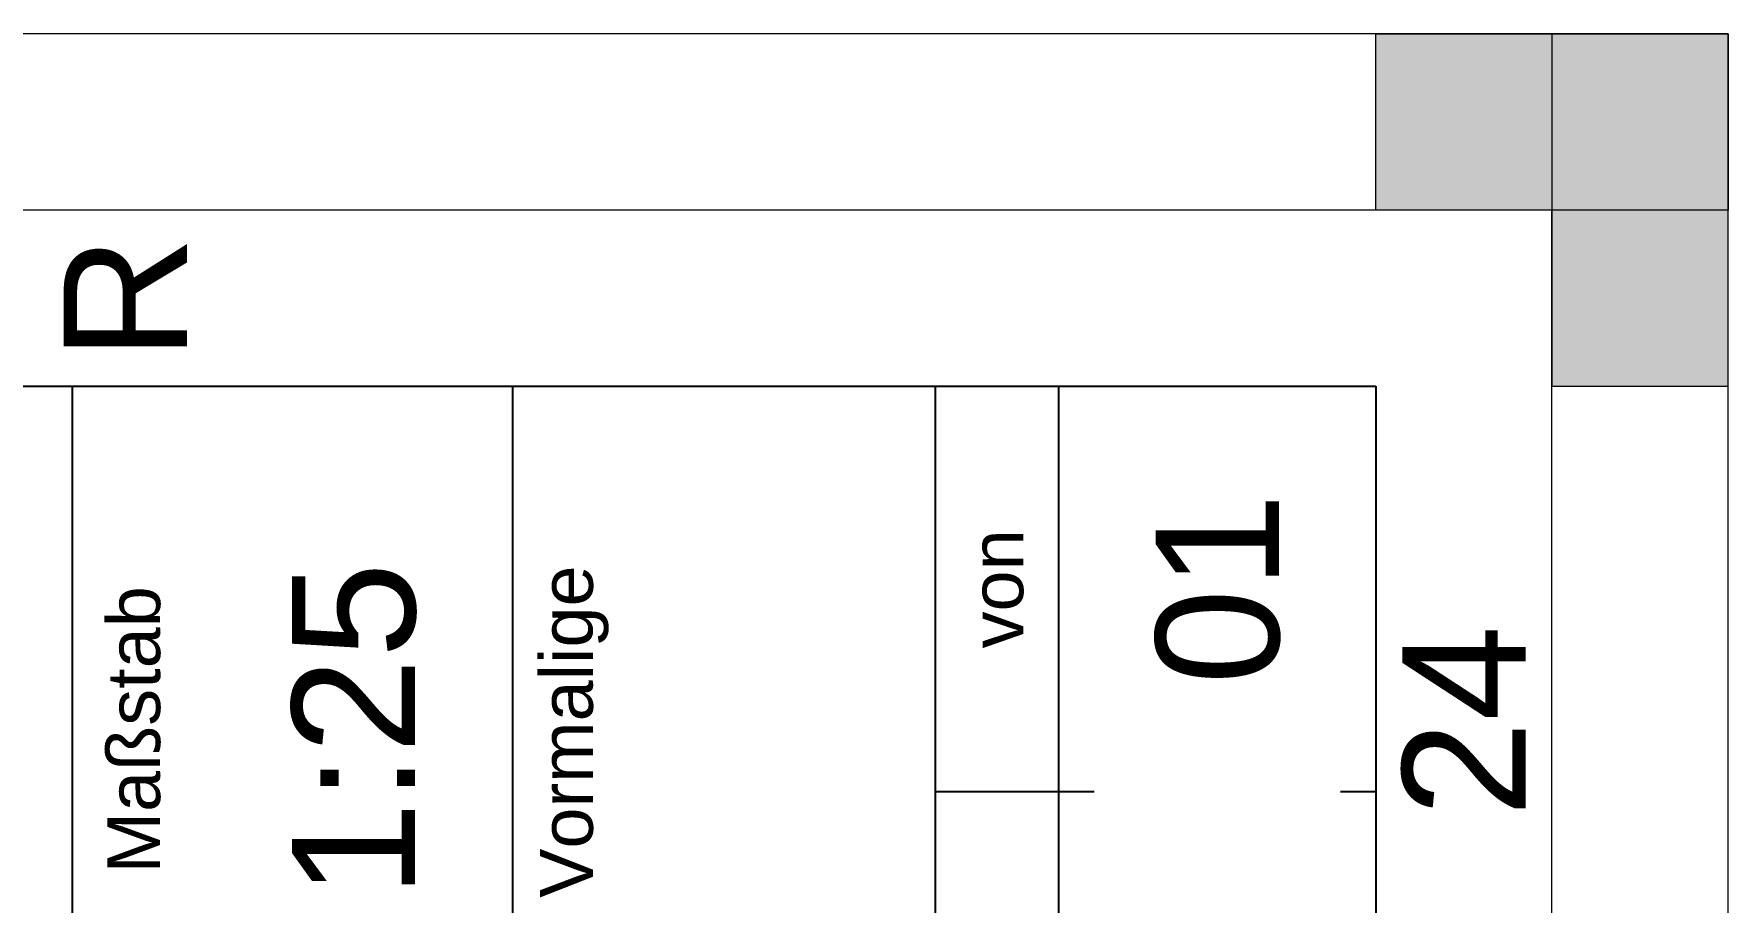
# Paper-space layout 'A0 - Portrait' of a CAD drawing. Header units: millimetres. Extents: x 0 to 841, y 0 to 1189.
# Drawn here: x 792.9 to 841, y 1164.36 to 1189 of the extents above; entities that cross this region are included whole.
import ezdxf
from ezdxf.enums import TextEntityAlignment as Align

# ---------------------------------------------------------------- set-up
doc = ezdxf.new("R2010")
doc.units = ezdxf.units.MM
for name, color, linetype, lineweight in [('CDL_FRAME', 7, 'Continuous', 18), ('CDL_FRAME_GREEN', 3, 'Continuous', 18), ('CDL_FRAME_RED', 1, 'Continuous', 18)]:
    doc.layers.add(name, color=color, linetype=linetype, lineweight=lineweight)
for name, color, linetype in [('CDL_LANGUAGE_DE', 3, 'Continuous'), ('CDL_TITLE_BLOCK', 7, 'Continuous'), ('CDL_TITLE_BLOCK_CYAN', 4, 'Continuous'), ('CDL_TITLE_BLOCK_GREEN', 3, 'Continuous'), ('CDL_TITLE_BLOCK_RED', 1, 'Continuous')]:
    doc.layers.add(name, color=color, linetype=linetype)
doc.styles.add('RHI-CD2012', font='arial.ttf', dxfattribs={"height": 3})
doc.styles.add('RHI_BORDER', font='arial.ttf')
doc.styles.add('RHI_HEADER2017-H1_5', font='arial.ttf', dxfattribs={"height": 1.5})
doc.styles.add('RHI_HEADER2017-H2', font='arial.ttf', dxfattribs={"height": 2})
doc.styles.add('RHI_HEADER2017-H3', font='arial.ttf', dxfattribs={"height": 3})
doc.styles.add('RHI_HEADER2017-H4', font='arial.ttf', dxfattribs={"height": 4})

# ---------------------------------------------------------------- blocks, each defined once
blk = doc.blocks.new('PORTRAIT_DINA0_FRAME_REV03_ISO5457')
at = {"layer": 'CDL_FRAME_GREEN'}
h = blk.add_hatch(color=256, dxfattribs=at)
h.dxf.hatch_style = 1
h.paths.add_polyline_path([(836, 1184), (836, 1189), (831, 1189), (831, 1184)])
h = blk.add_hatch(color=256, dxfattribs=at)
h.dxf.hatch_style = 1
h.paths.add_polyline_path([(841, 1184), (841, 1189), (836, 1189), (836, 1184)])
h = blk.add_hatch(color=256, dxfattribs=at)
h.dxf.hatch_style = 1
h.paths.add_polyline_path([(841, 1184), (841, 1179), (836, 1179), (836, 1184)])
at = {"layer": 'CDL_FRAME', "linetype": 'Continuous'}
for p, q in [((831, 1179), (10, 1179)), ((831, 20), (831, 1179))]:
    blk.add_line(p, q, dxfattribs=at)
at = {"layer": 'CDL_FRAME_GREEN', "linetype": 'Continuous'}
for p, q in [((841, 1189), (0, 1189)), ((841, 0), (841, 1189))]:
    blk.add_line(p, q, dxfattribs=at)
at = {"layer": 'CDL_FRAME_GREEN'}
for points in [[(831, 1184), (831, 1189), (841, 1189), (841, 1184)], [(836, 1189), (836, 1179), (841, 1179), (841, 1189)]]:
    blk.add_lwpolyline(points, close=True, dxfattribs=at)
at = {"layer": 'CDL_FRAME_RED', "linetype": 'Continuous'}
for p, q in [((836, 1184), (5, 1184)), ((836, 15), (836, 1184))]:
    blk.add_line(p, q, dxfattribs=at)
at = {"layer": 'CDL_FRAME_GREEN', "linetype": 'Continuous', "style": 'RHI_BORDER'}
for s, p in [('R', (795.5, 1181.5)), ('24', (833.5, 1169.5))]:
    blk.add_text(s, height=3.5, rotation=90, dxfattribs=at).set_placement(p, align=Align.MIDDLE_CENTER)
blk = doc.blocks.new('PORTRAIT_DIN_TITLEBLOCK_REV06_ISO7200')
at = {"layer": 'CDL_TITLE_BLOCK'}
for p, q in [((-59.5, 0), (0, 0)), ((-37.002, -91), (-37.002, 0)), ((-24.502, -91), (-24.502, 0)), ((-12.5, -91), (-12.5, 0)), ((0, 0), (0, -180))]:
    blk.add_line(p, q, dxfattribs=at)
at = {"layer": 'CDL_TITLE_BLOCK_GREEN', "linetype": 'Continuous'}
for p, q in [((-9, -91), (-9, 0)), ((-12.5, -11.5), (-8, -11.5)), ((-1, -11.5), (0, -11.5))]:
    blk.add_line(p, q, dxfattribs=at)
at = {"layer": 'CDL_LANGUAGE_DE', "char_height": 1.5, "attachment_point": 5, "rotation": 90, "line_spacing_factor": 0.88, "style": 'RHI-CD2012'}
for s, insert in [('\\pxi-4.8,l4.8,t4.8;von', (-10.75, -5.75)), ('Maßstab', (-35.252, -9.75))]:
    blk.add_mtext(s, dxfattribs=dict(at, insert=insert))
at = {"layer": 'CDL_LANGUAGE_DE', "insert": (-22.752, -9.801), "char_height": 1.5, "width": 10.97034, "attachment_point": 5, "rotation": 90, "line_spacing_factor": 0.88, "style": 'RHI-CD2012'}
blk.add_mtext('Vormalige', dxfattribs=at)
at = {"layer": 'CDL_TITLE_BLOCK', "style": 'RHI_HEADER2017-H4'}
for tag, p in [('GEN-TITLE-SCA{5.42}', (-29.023, -9.75)), ('OF', (-4.5, -5.75)), ('PA.', (-4.5, -17.25)), ('REV', (-4.5, -43.25)), ('DWG_NO', (-4.5, -63)), ('SIZE', (-4.5, -84))]:
    blk.add_attdef(tag, text='', height=3.5, rotation=90, dxfattribs=at).set_placement(p, align=Align.MIDDLE_CENTER)
at = {"layer": 'CDL_TITLE_BLOCK'}
for tag, height, style, p in [('UNIT_DISCRIPTION_1_2ND_LANGUAGE', 2, 'RHI_HEADER2017-H2', (-8.408, -178.5)), ('UNIT_DISCRIPTION_2_2ND_LANGUAGE', 2, 'RHI_HEADER2017-H2', (-4.908, -178.5)), ('UNIT_DISCRIPTION_1_1ST_LANGUAGE', 2, 'RHI_HEADER2017-H2', (-20.908, -178.5)), ('UNIT_DISCRIPTION_2_1ST_LANGUAGE', 2, 'RHI_HEADER2017-H2', (-17.408, -178.5)), ('UNIT_2ND_LANGUAGE', 3, 'RHI_HEADER2017-H3', (-11.612, -178.5)), ('UNIT_1ST_LANGUAGE', 3, 'RHI_HEADER2017-H3', (-24.112, -178.5)), ('COUNTRY_CONSIGNEE', 2, 'RHI_HEADER2017-H2', (-43.908, -178.5)), ('CONSIGNEE-1', 3, 'RHI_HEADER2017-H3', (-51.612, -178.5)), ('CONSIGNEE-2', 3, 'RHI_HEADER2017-H3', (-47.112, -178.5)), ('COUNTRY_CLIENT', 2, 'RHI_HEADER2017-H2', (-32.408, -178.5)), ('CLIENT', 3, 'RHI_HEADER2017-H3', (-35.612, -178.5))]:
    blk.add_attdef(tag, text='', height=height, rotation=90, dxfattribs=dict(at, style=style)).set_placement(p, align=Align.BOTTOM_LEFT)
at = {"layer": 'CDL_TITLE_BLOCK_CYAN', "style": 'RHI_HEADER2017-H2'}
for tag, p in [('REV_4_MODIFICATION', (-109.815, -105.401)), ('REV_3_MODIFICATION', (-104.065, -105.401)), ('REV_2_MODIFICATION', (-98.565, -105.401)), ('REV_1_MODIFICATION', (-93.065, -105.401))]:
    blk.add_attdef(tag, text='', height=2, rotation=90, dxfattribs=at).set_placement(p, align=Align.MIDDLE_LEFT)
for tag, p in [('REV_4_CHECKED_BY', (-109.815, -113.901)), ('REV_3_CHECKED_BY', (-104.065, -113.901)), ('REV_2_CHECKED_BY', (-98.565, -113.901)), ('REV_1_CHECKED_BY', (-93.065, -113.901)), ('REV_4_CHECKING_DATE', (-109.815, -128.401)), ('REV_3_CHECKING_DATE', (-104.065, -128.401)), ('REV_2_CHECKING_DATE', (-98.565, -128.401)), ('REV_1_CHECKING_DATE', (-93.065, -128.401)), ('REV_4_DRAWN_BY', (-109.815, -142.901)), ('REV_3_DRAWN_BY', (-104.065, -142.901)), ('REV_2_DRAWN_BY', (-98.565, -142.901)), ('REV_1_DRAWN_BY', (-93.065, -142.901)), ('REV_4_DATE_DRAWN', (-109.815, -157.401)), ('REV_3_DATE_DRAWN', (-104.065, -157.401)), ('REV_2_DATE_DRAWN', (-98.565, -157.401)), ('REV_1_DATE_DRAWN', (-93.065, -157.401)), ('REV_4_STATE', (-109.815, -169.05)), ('REV_3_STATE', (-104.065, -169.05)), ('REV_2_STATE', (-98.565, -169.05)), ('REV_1_STATE', (-93.065, -169.05)), ('REV_4', (-109.815, -176.35)), ('REV_3', (-104.065, -176.35)), ('REV_2', (-98.565, -176.35)), ('REV_1', (-93.065, -176.35))]:
    blk.add_attdef(tag, text='', height=2, rotation=90, dxfattribs=at).set_placement(p, align=Align.MIDDLE_CENTER)
at = {"layer": 'CDL_TITLE_BLOCK_RED'}
for tag, height, style, p in [('FORMER', 1.5, 'RHI_HEADER2017-H1_5', (-15.954, -9.75)), ('CHECKED_BY', 2, 'RHI_HEADER2017-H2', (-26.752, -46)), ('DRAWN_BY', 2, 'RHI_HEADER2017-H2', (-31.252, -46)), ('CHECKING_DATE', 2, 'RHI_HEADER2017-H2', (-26.752, -62)), ('CREATION_DATE', 2, 'RHI_HEADER2017-H2', (-31.252, -62.206)), ('APPR_AS_CORR', 1.5, 'RHI_HEADER2017-H1_5', (-142.315, -88.4)), ('REV_RESUB', 1.5, 'RHI_HEADER2017-H1_5', (-137.815, -88.4)), ('APPROVED', 1.5, 'RHI_HEADER2017-H1_5', (-146.815, -88.4)), ('REJECTED', 1.5, 'RHI_HEADER2017-H1_5', (-133.315, -88.4))]:
    blk.add_attdef(tag, text='', height=height, rotation=90, dxfattribs=dict(at, style=style)).set_placement(p, align=Align.MIDDLE_CENTER)
at = {"layer": 'CDL_TITLE_BLOCK_RED', "style": 'RHI_HEADER2017-H3'}
for tag, p in [('APPROVAL_DATE', (-122.315, -157.5)), ('APPROVAL_COMPANY', (-152.815, -173.4)), ('APPROVAL_BY', (-128.315, -157.5))]:
    blk.add_attdef(tag, text='', height=3, rotation=90, dxfattribs=at).set_placement(p, align=Align.MIDDLE_LEFT)
blk = doc.blocks.new('PORTRAIT_DIN_TITLEBLOCK_REV07_ISO7200')
at = {"layer": 'CDL_TITLE_BLOCK'}
for p, q in [((-59.5, 0), (0, 0)), ((-37.002, -91), (-37.002, 0)), ((-24.502, -91), (-24.502, 0)), ((-12.5, -91), (-12.5, 0)), ((0, 0), (0, -180))]:
    blk.add_line(p, q, dxfattribs=at)
at = {"layer": 'CDL_TITLE_BLOCK_GREEN', "linetype": 'Continuous'}
for p, q in [((-9, -91), (-9, 0)), ((-12.5, -11.5), (-8, -11.5)), ((-1, -11.5), (0, -11.5))]:
    blk.add_line(p, q, dxfattribs=at)
at = {"layer": 'CDL_LANGUAGE_DE', "char_height": 1.5, "attachment_point": 5, "rotation": 90, "line_spacing_factor": 0.88, "style": 'RHI-CD2012'}
for s, insert in [('\\pxi-4.8,l4.8,t4.8;von', (-10.75, -5.75)), ('Maßstab', (-35.252, -9.75))]:
    blk.add_mtext(s, dxfattribs=dict(at, insert=insert))
at = {"layer": 'CDL_LANGUAGE_DE', "insert": (-22.752, -9.801), "char_height": 1.5, "width": 10.97034, "attachment_point": 5, "rotation": 90, "line_spacing_factor": 0.88, "style": 'RHI-CD2012'}
blk.add_mtext('Vormalige', dxfattribs=at)
at = {"layer": 'CDL_TITLE_BLOCK', "style": 'RHI_HEADER2017-H4'}
for tag, p in [('GEN-TITLE-SCA{5.42}', (-29.023, -9.75)), ('OF', (-4.5, -5.75)), ('PA.', (-4.5, -17.25)), ('REV', (-4.5, -43.25)), ('DWG_NO', (-4.5, -63)), ('SIZE', (-4.5, -84))]:
    blk.add_attdef(tag, text='', height=3.5, rotation=90, dxfattribs=at).set_placement(p, align=Align.MIDDLE_CENTER)
at = {"layer": 'CDL_TITLE_BLOCK'}
for tag, height, style, p in [('UNIT_DISCRIPTION_1_2ND_LANGUAGE', 2, 'RHI_HEADER2017-H2', (-8.408, -178.5)), ('UNIT_DISCRIPTION_2_2ND_LANGUAGE', 2, 'RHI_HEADER2017-H2', (-4.908, -178.5)), ('UNIT_DISCRIPTION_1_1ST_LANGUAGE', 2, 'RHI_HEADER2017-H2', (-20.908, -178.5)), ('UNIT_DISCRIPTION_2_1ST_LANGUAGE', 2, 'RHI_HEADER2017-H2', (-17.408, -178.5)), ('UNIT_2ND_LANGUAGE', 3, 'RHI_HEADER2017-H3', (-11.612, -178.5)), ('UNIT_1ST_LANGUAGE', 3, 'RHI_HEADER2017-H3', (-24.112, -178.5)), ('COUNTRY_CONSIGNEE', 2, 'RHI_HEADER2017-H2', (-43.908, -178.5)), ('CONSIGNEE-1', 3, 'RHI_HEADER2017-H3', (-51.612, -178.5)), ('CONSIGNEE-2', 3, 'RHI_HEADER2017-H3', (-47.112, -178.5)), ('COUNTRY_CLIENT', 2, 'RHI_HEADER2017-H2', (-32.408, -178.5)), ('CLIENT', 3, 'RHI_HEADER2017-H3', (-35.612, -178.5))]:
    blk.add_attdef(tag, text='', height=height, rotation=90, dxfattribs=dict(at, style=style)).set_placement(p, align=Align.BOTTOM_LEFT)
at = {"layer": 'CDL_TITLE_BLOCK_CYAN', "style": 'RHI_HEADER2017-H2'}
for tag, p in [('REV_4_MODIFICATION', (-109.815, -105.401)), ('REV_3_MODIFICATION', (-104.065, -105.401)), ('REV_2_MODIFICATION', (-98.565, -105.401)), ('REV_1_MODIFICATION', (-93.065, -105.401))]:
    blk.add_attdef(tag, text='', height=2, rotation=90, dxfattribs=at).set_placement(p, align=Align.MIDDLE_LEFT)
for tag, p in [('REV_4_CHECKED_BY', (-109.815, -113.901)), ('REV_3_CHECKED_BY', (-104.065, -113.901)), ('REV_2_CHECKED_BY', (-98.565, -113.901)), ('REV_1_CHECKED_BY', (-93.065, -113.901)), ('REV_4_CHECKING_DATE', (-109.815, -128.401)), ('REV_3_CHECKING_DATE', (-104.065, -128.401)), ('REV_2_CHECKING_DATE', (-98.565, -128.401)), ('REV_1_CHECKING_DATE', (-93.065, -128.401)), ('REV_4_DRAWN_BY', (-109.815, -142.901)), ('REV_3_DRAWN_BY', (-104.065, -142.901)), ('REV_2_DRAWN_BY', (-98.565, -142.901)), ('REV_1_DRAWN_BY', (-93.065, -142.901)), ('REV_4_DATE_DRAWN', (-109.815, -157.401)), ('REV_3_DATE_DRAWN', (-104.065, -157.401)), ('REV_2_DATE_DRAWN', (-98.565, -157.401)), ('REV_1_DATE_DRAWN', (-93.065, -157.401)), ('REV_4_STATE', (-109.815, -169.05)), ('REV_3_STATE', (-104.065, -169.05)), ('REV_2_STATE', (-98.565, -169.05)), ('REV_1_STATE', (-93.065, -169.05)), ('REV_4', (-109.815, -176.35)), ('REV_3', (-104.065, -176.35)), ('REV_2', (-98.565, -176.35)), ('REV_1', (-93.065, -176.35))]:
    blk.add_attdef(tag, text='', height=2, rotation=90, dxfattribs=at).set_placement(p, align=Align.MIDDLE_CENTER)
at = {"layer": 'CDL_TITLE_BLOCK_RED'}
for tag, height, style, p in [('FORMER', 1.5, 'RHI_HEADER2017-H1_5', (-15.954, -9.75)), ('CHECKED_BY', 2, 'RHI_HEADER2017-H2', (-26.752, -46)), ('DRAWN_BY', 2, 'RHI_HEADER2017-H2', (-31.252, -46)), ('CHECKING_DATE', 2, 'RHI_HEADER2017-H2', (-26.752, -62)), ('CREATION_DATE', 2, 'RHI_HEADER2017-H2', (-31.252, -62.206)), ('APPR_AS_CORR', 1.5, 'RHI_HEADER2017-H1_5', (-142.315, -88.4)), ('REV_RESUB', 1.5, 'RHI_HEADER2017-H1_5', (-137.815, -88.4)), ('APPROVED', 1.5, 'RHI_HEADER2017-H1_5', (-146.815, -88.4)), ('REJECTED', 1.5, 'RHI_HEADER2017-H1_5', (-133.315, -88.4))]:
    blk.add_attdef(tag, text='', height=height, rotation=90, dxfattribs=dict(at, style=style)).set_placement(p, align=Align.MIDDLE_CENTER)
at = {"layer": 'CDL_TITLE_BLOCK_RED', "style": 'RHI_HEADER2017-H3'}
for tag, p in [('APPROVAL_DATE', (-122.315, -157.5)), ('APPROVAL_COMPANY', (-152.815, -173.4)), ('APPROVAL_BY', (-128.315, -157.5))]:
    blk.add_attdef(tag, text='', height=3, rotation=90, dxfattribs=at).set_placement(p, align=Align.MIDDLE_LEFT)

psp = doc.layouts.new('A0 - Portrait')

# ---------------------------------------------------------------- block references
at = {"layer": 'CDL_TITLE_BLOCK', "lineweight": 0}
psp.add_blockref('PORTRAIT_DINA0_FRAME_REV03_ISO5457', (0, 0), dxfattribs=at)

# ---------------------------------------------------------------- next in the draw order: block references
ref = psp.add_blockref('PORTRAIT_DIN_TITLEBLOCK_REV06_ISO7200', (831, 1179))
ref.add_attrib('OF', '01', dxfattribs={"layer": 'CDL_TITLE_BLOCK', "height": 3.5, "rotation": 90, "style": 'RHI_HEADER2017-H4'}).set_placement((826.5, 1173.25), align=Align.MIDDLE_CENTER)

# ---------------------------------------------------------------- next in the draw order: block references
at = {"lineweight": 0}
ref = psp.add_blockref('PORTRAIT_DIN_TITLEBLOCK_REV07_ISO7200', (831, 1179), dxfattribs=at)
ref.add_attrib('OF', '01', dxfattribs={"layer": 'CDL_TITLE_BLOCK', "height": 3.5, "rotation": 90, "style": 'RHI_HEADER2017-H4'}).set_placement((826.5, 1173.25), align=Align.MIDDLE_CENTER)
ref.add_attrib('GEN-TITLE-SCA{5.42}', '1:25', dxfattribs={"layer": 'CDL_TITLE_BLOCK', "height": 3.5, "rotation": 90, "style": 'RHI_HEADER2017-H4'}).set_placement((801.977, 1169.25), align=Align.MIDDLE_CENTER)

doc.saveas('drawing.dxf')
